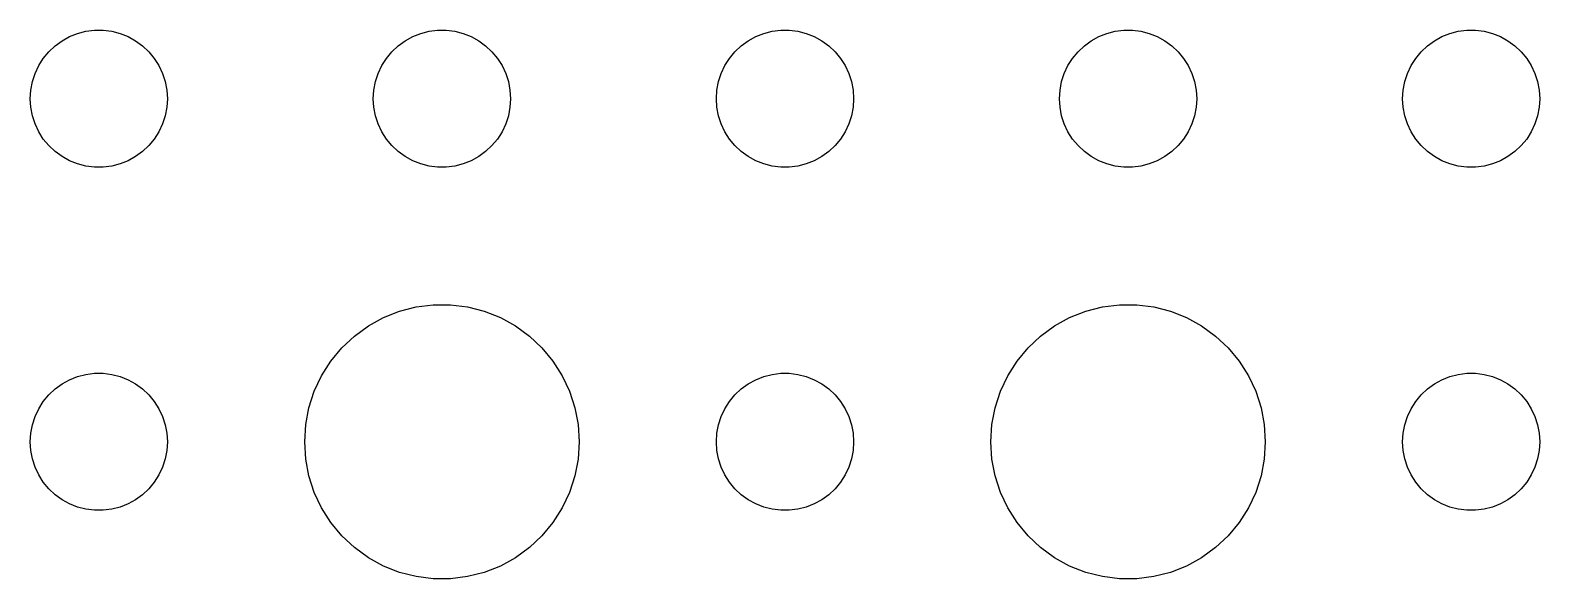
# Model space of a CAD drawing. Header units: metres. Extents: x -142 to 142, y -142 to 142.
# Drawn here: x -39 to -6, y 72.01 to 84 of the extents above; entities that cross this region are included whole.
import ezdxf

# ---------------------------------------------------------------- set-up
doc = ezdxf.new("R2010")
doc.units = ezdxf.units.M

msp = doc.modelspace()

# ---------------------------------------------------------------- linework, layer by layer
for p, q in [((-38.3037, 83.7665), (-38.1387, 83.8572)), ((-38.1387, 83.8572), (-37.9635, 83.9266)), ((-37.9635, 83.9266), (-37.7811, 83.9734)), ((-37.7811, 83.9734), (-37.5942, 83.997)), ((-37.5942, 83.997), (-37.4058, 83.997)), ((-37.4058, 83.997), (-37.2189, 83.9734)), ((-37.2189, 83.9734), (-37.0365, 83.9266)), ((-37.0365, 83.9266), (-36.8613, 83.8572)), ((-36.8613, 83.8572), (-36.6963, 83.7665)), ((-30.8037, 83.7665), (-30.6387, 83.8572)), ((-30.6387, 83.8572), (-30.4635, 83.9266)), ((-30.4635, 83.9266), (-30.2811, 83.9734)), ((-30.2811, 83.9734), (-30.0942, 83.997)), ((-30.0942, 83.997), (-29.9058, 83.997)), ((-29.9058, 83.997), (-29.7189, 83.9734)), ((-29.7189, 83.9734), (-29.5365, 83.9266)), ((-29.5365, 83.9266), (-29.3613, 83.8572)), ((-29.3613, 83.8572), (-29.1963, 83.7665)), ((-23.3037, 83.7665), (-23.1387, 83.8572)), ((-23.1387, 83.8572), (-22.9635, 83.9266)), ((-22.9635, 83.9266), (-22.7811, 83.9734)), ((-22.7811, 83.9734), (-22.5942, 83.997)), ((-22.5942, 83.997), (-22.4058, 83.997)), ((-22.4058, 83.997), (-22.2189, 83.9734)), ((-22.2189, 83.9734), (-22.0365, 83.9266)), ((-22.0365, 83.9266), (-21.8613, 83.8572)), ((-21.8613, 83.8572), (-21.6963, 83.7665)), ((-15.8037, 83.7665), (-15.6387, 83.8572)), ((-15.6387, 83.8572), (-15.4635, 83.9266)), ((-15.4635, 83.9266), (-15.2811, 83.9734)), ((-15.2811, 83.9734), (-15.0942, 83.997)), ((-15.0942, 83.997), (-14.9058, 83.997)), ((-14.9058, 83.997), (-14.7189, 83.9734)), ((-14.7189, 83.9734), (-14.5365, 83.9266)), ((-14.5365, 83.9266), (-14.3613, 83.8572)), ((-14.3613, 83.8572), (-14.1963, 83.7665)), ((-8.30373, 83.7665), (-8.13866, 83.8572)), ((-8.13866, 83.8572), (-7.96352, 83.9266)), ((-7.96352, 83.9266), (-7.78107, 83.9734)), ((-7.78107, 83.9734), (-7.59418, 83.997)), ((-7.59418, 83.997), (-7.40581, 83.997)), ((-7.40581, 83.997), (-7.21892, 83.9734)), ((-7.21892, 83.9734), (-7.03647, 83.9266)), ((-7.03647, 83.9266), (-6.86133, 83.8572)), ((-6.86133, 83.8572), (-6.69626, 83.7665)), ((-38.7135, 83.3817), (-38.5934, 83.5268)), ((-38.5934, 83.5268), (-38.4561, 83.6558)), ((-38.4561, 83.6558), (-38.3037, 83.7665)), ((-36.6963, 83.7665), (-36.5439, 83.6558)), ((-36.5439, 83.6558), (-36.4065, 83.5268)), ((-36.4065, 83.5268), (-36.2865, 83.3817)), ((-31.2135, 83.3817), (-31.0934, 83.5268)), ((-31.0934, 83.5268), (-30.9561, 83.6558)), ((-30.9561, 83.6558), (-30.8037, 83.7665)), ((-29.1963, 83.7665), (-29.0439, 83.6558)), ((-29.0439, 83.6558), (-28.9065, 83.5268)), ((-28.9065, 83.5268), (-28.7865, 83.3817)), ((-23.7135, 83.3817), (-23.5934, 83.5268)), ((-23.5934, 83.5268), (-23.4561, 83.6558)), ((-23.4561, 83.6558), (-23.3037, 83.7665)), ((-21.6963, 83.7665), (-21.5439, 83.6558)), ((-21.5439, 83.6558), (-21.4065, 83.5268)), ((-21.4065, 83.5268), (-21.2865, 83.3817)), ((-16.2135, 83.3817), (-16.0934, 83.5268)), ((-16.0934, 83.5268), (-15.9561, 83.6558)), ((-15.9561, 83.6558), (-15.8037, 83.7665)), ((-14.1963, 83.7665), (-14.0439, 83.6558)), ((-14.0439, 83.6558), (-13.9065, 83.5268)), ((-13.9065, 83.5268), (-13.7865, 83.3817)), ((-8.71352, 83.3817), (-8.59344, 83.5268)), ((-8.59344, 83.5268), (-8.45613, 83.6558)), ((-8.45613, 83.6558), (-8.30373, 83.7665)), ((-6.69626, 83.7665), (-6.54385, 83.6558)), ((-6.54385, 83.6558), (-6.40654, 83.5268)), ((-6.40654, 83.5268), (-6.28647, 83.3817)), ((-38.8947, 83.0522), (-38.8145, 83.2226)), ((-38.8145, 83.2226), (-38.7135, 83.3817)), ((-36.2865, 83.3817), (-36.1855, 83.2226)), ((-36.1855, 83.2226), (-36.1053, 83.0522)), ((-31.3947, 83.0522), (-31.3145, 83.2226)), ((-31.3145, 83.2226), (-31.2135, 83.3817)), ((-28.7865, 83.3817), (-28.6855, 83.2226)), ((-28.6855, 83.2226), (-28.6053, 83.0522)), ((-23.8947, 83.0522), (-23.8145, 83.2226)), ((-23.8145, 83.2226), (-23.7135, 83.3817)), ((-21.2865, 83.3817), (-21.1855, 83.2226)), ((-21.1855, 83.2226), (-21.1053, 83.0522)), ((-16.3947, 83.0522), (-16.3145, 83.2226)), ((-16.3145, 83.2226), (-16.2135, 83.3817)), ((-13.7865, 83.3817), (-13.6855, 83.2226)), ((-13.6855, 83.2226), (-13.6053, 83.0522)), ((-8.89465, 83.0522), (-8.81445, 83.2226)), ((-8.81445, 83.2226), (-8.71352, 83.3817)), ((-6.28647, 83.3817), (-6.18553, 83.2226)), ((-6.18553, 83.2226), (-6.10533, 83.0522)), ((-38.9882, 82.688), (-38.9529, 82.873)), ((-38.9529, 82.873), (-38.8947, 83.0522)), ((-36.1053, 83.0522), (-36.0471, 82.873)), ((-36.0471, 82.873), (-36.0118, 82.688)), ((-31.4882, 82.688), (-31.4529, 82.873)), ((-31.4529, 82.873), (-31.3947, 83.0522)), ((-28.6053, 83.0522), (-28.5471, 82.873)), ((-28.5471, 82.873), (-28.5118, 82.688)), ((-23.9882, 82.688), (-23.9529, 82.873)), ((-23.9529, 82.873), (-23.8947, 83.0522)), ((-21.1053, 83.0522), (-21.0471, 82.873)), ((-21.0471, 82.873), (-21.0118, 82.688)), ((-16.4882, 82.688), (-16.4529, 82.873)), ((-16.4529, 82.873), (-16.3947, 83.0522)), ((-13.6053, 83.0522), (-13.5471, 82.873)), ((-13.5471, 82.873), (-13.5118, 82.688)), ((-8.98816, 82.688), (-8.95287, 82.873)), ((-8.95287, 82.873), (-8.89465, 83.0522)), ((-6.10533, 83.0522), (-6.04712, 82.873)), ((-6.04712, 82.873), (-6.01183, 82.688)), ((-39, 82.5), (-38.9882, 82.688)), ((-38.9882, 82.312), (-39, 82.5)), ((-36.0118, 82.688), (-36, 82.5)), ((-36, 82.5), (-36.0118, 82.312)), ((-31.5, 82.5), (-31.4882, 82.688)), ((-31.4882, 82.312), (-31.5, 82.5)), ((-28.5118, 82.688), (-28.5, 82.5)), ((-28.5, 82.5), (-28.5118, 82.312)), ((-24, 82.5), (-23.9882, 82.688)), ((-23.9882, 82.312), (-24, 82.5)), ((-21.0118, 82.688), (-21, 82.5)), ((-21, 82.5), (-21.0118, 82.312)), ((-16.5, 82.5), (-16.4882, 82.688)), ((-16.4882, 82.312), (-16.5, 82.5)), ((-13.5118, 82.688), (-13.5, 82.5)), ((-13.5, 82.5), (-13.5118, 82.312)), ((-9, 82.5), (-8.98816, 82.688)), ((-8.98816, 82.312), (-9, 82.5)), ((-6.01183, 82.688), (-6, 82.5)), ((-6, 82.5), (-6.01183, 82.312)), ((-38.9529, 82.127), (-38.9882, 82.312)), ((-36.0118, 82.312), (-36.0471, 82.127)), ((-31.4529, 82.127), (-31.4882, 82.312)), ((-28.5118, 82.312), (-28.5471, 82.127)), ((-23.9529, 82.127), (-23.9882, 82.312)), ((-21.0118, 82.312), (-21.0471, 82.127)), ((-16.4529, 82.127), (-16.4882, 82.312)), ((-13.5118, 82.312), (-13.5471, 82.127)), ((-8.95287, 82.127), (-8.98816, 82.312)), ((-6.01183, 82.312), (-6.04712, 82.127)), ((-38.8947, 81.9478), (-38.9529, 82.127)), ((-38.8145, 81.7774), (-38.8947, 81.9478)), ((-36.1053, 81.9478), (-36.1855, 81.7774)), ((-36.0471, 82.127), (-36.1053, 81.9478)), ((-31.3947, 81.9478), (-31.4529, 82.127)), ((-31.3145, 81.7774), (-31.3947, 81.9478)), ((-28.6053, 81.9478), (-28.6855, 81.7774)), ((-28.5471, 82.127), (-28.6053, 81.9478)), ((-23.8947, 81.9478), (-23.9529, 82.127)), ((-23.8145, 81.7774), (-23.8947, 81.9478)), ((-21.1053, 81.9478), (-21.1855, 81.7774)), ((-21.0471, 82.127), (-21.1053, 81.9478)), ((-16.3947, 81.9478), (-16.4529, 82.127)), ((-16.3145, 81.7774), (-16.3947, 81.9478)), ((-13.6053, 81.9478), (-13.6855, 81.7774)), ((-13.5471, 82.127), (-13.6053, 81.9478)), ((-8.89465, 81.9478), (-8.95287, 82.127)), ((-8.81445, 81.7774), (-8.89465, 81.9478)), ((-6.10533, 81.9478), (-6.18553, 81.7774)), ((-6.04712, 82.127), (-6.10533, 81.9478)), ((-38.7135, 81.6183), (-38.8145, 81.7774)), ((-38.5934, 81.4732), (-38.7135, 81.6183)), ((-36.2865, 81.6183), (-36.4065, 81.4732)), ((-36.1855, 81.7774), (-36.2865, 81.6183)), ((-31.2135, 81.6183), (-31.3145, 81.7774)), ((-31.0934, 81.4732), (-31.2135, 81.6183)), ((-28.7865, 81.6183), (-28.9065, 81.4732)), ((-28.6855, 81.7774), (-28.7865, 81.6183)), ((-23.7135, 81.6183), (-23.8145, 81.7774)), ((-23.5934, 81.4732), (-23.7135, 81.6183)), ((-21.2865, 81.6183), (-21.4065, 81.4732)), ((-21.1855, 81.7774), (-21.2865, 81.6183)), ((-16.2135, 81.6183), (-16.3145, 81.7774)), ((-16.0934, 81.4732), (-16.2135, 81.6183)), ((-13.7865, 81.6183), (-13.9065, 81.4732)), ((-13.6855, 81.7774), (-13.7865, 81.6183)), ((-8.71352, 81.6183), (-8.81445, 81.7774)), ((-8.59344, 81.4732), (-8.71352, 81.6183)), ((-6.28647, 81.6183), (-6.40654, 81.4732)), ((-6.18553, 81.7774), (-6.28647, 81.6183)), ((-38.4561, 81.3442), (-38.5934, 81.4732)), ((-38.3037, 81.2335), (-38.4561, 81.3442)), ((-38.1387, 81.1428), (-38.3037, 81.2335)), ((-36.6963, 81.2335), (-36.8613, 81.1428)), ((-36.5439, 81.3442), (-36.6963, 81.2335)), ((-36.4065, 81.4732), (-36.5439, 81.3442)), ((-30.9561, 81.3442), (-31.0934, 81.4732)), ((-30.8037, 81.2335), (-30.9561, 81.3442)), ((-30.6387, 81.1428), (-30.8037, 81.2335)), ((-29.1963, 81.2335), (-29.3613, 81.1428)), ((-29.0439, 81.3442), (-29.1963, 81.2335)), ((-28.9065, 81.4732), (-29.0439, 81.3442)), ((-23.4561, 81.3442), (-23.5934, 81.4732)), ((-23.3037, 81.2335), (-23.4561, 81.3442)), ((-23.1387, 81.1428), (-23.3037, 81.2335)), ((-21.6963, 81.2335), (-21.8613, 81.1428)), ((-21.5439, 81.3442), (-21.6963, 81.2335)), ((-21.4065, 81.4732), (-21.5439, 81.3442)), ((-15.9561, 81.3442), (-16.0934, 81.4732)), ((-15.8037, 81.2335), (-15.9561, 81.3442)), ((-15.6387, 81.1428), (-15.8037, 81.2335)), ((-14.1963, 81.2335), (-14.3613, 81.1428)), ((-14.0439, 81.3442), (-14.1963, 81.2335)), ((-13.9065, 81.4732), (-14.0439, 81.3442)), ((-8.45613, 81.3442), (-8.59344, 81.4732)), ((-8.30373, 81.2335), (-8.45613, 81.3442)), ((-8.13866, 81.1428), (-8.30373, 81.2335)), ((-6.69626, 81.2335), (-6.86133, 81.1428)), ((-6.54385, 81.3442), (-6.69626, 81.2335)), ((-6.40654, 81.4732), (-6.54385, 81.3442)), ((-37.9635, 81.0734), (-38.1387, 81.1428)), ((-37.7811, 81.0266), (-37.9635, 81.0734)), ((-37.5942, 81.003), (-37.7811, 81.0266)), ((-37.4058, 81.003), (-37.5942, 81.003)), ((-37.2189, 81.0266), (-37.4058, 81.003)), ((-37.0365, 81.0734), (-37.2189, 81.0266)), ((-36.8613, 81.1428), (-37.0365, 81.0734)), ((-30.4635, 81.0734), (-30.6387, 81.1428)), ((-30.2811, 81.0266), (-30.4635, 81.0734)), ((-30.0942, 81.003), (-30.2811, 81.0266)), ((-29.9058, 81.003), (-30.0942, 81.003)), ((-29.7189, 81.0266), (-29.9058, 81.003)), ((-29.5365, 81.0734), (-29.7189, 81.0266)), ((-29.3613, 81.1428), (-29.5365, 81.0734)), ((-22.9635, 81.0734), (-23.1387, 81.1428)), ((-22.7811, 81.0266), (-22.9635, 81.0734)), ((-22.5942, 81.003), (-22.7811, 81.0266)), ((-22.4058, 81.003), (-22.5942, 81.003)), ((-22.2189, 81.0266), (-22.4058, 81.003)), ((-22.0365, 81.0734), (-22.2189, 81.0266)), ((-21.8613, 81.1428), (-22.0365, 81.0734)), ((-15.4635, 81.0734), (-15.6387, 81.1428)), ((-15.2811, 81.0266), (-15.4635, 81.0734)), ((-15.0942, 81.003), (-15.2811, 81.0266)), ((-14.9058, 81.003), (-15.0942, 81.003)), ((-14.7189, 81.0266), (-14.9058, 81.003)), ((-14.5365, 81.0734), (-14.7189, 81.0266)), ((-14.3613, 81.1428), (-14.5365, 81.0734)), ((-7.96352, 81.0734), (-8.13866, 81.1428)), ((-7.78107, 81.0266), (-7.96352, 81.0734)), ((-7.59418, 81.003), (-7.78107, 81.0266)), ((-7.40581, 81.003), (-7.59418, 81.003)), ((-7.21892, 81.0266), (-7.40581, 81.003)), ((-7.03647, 81.0734), (-7.21892, 81.0266)), ((-6.86133, 81.1428), (-7.03647, 81.0734)), ((-30.927, 77.8532), (-30.5621, 77.9469)), ((-30.5621, 77.9469), (-30.1884, 77.9941)), ((-30.1884, 77.9941), (-29.8116, 77.9941)), ((-29.8116, 77.9941), (-29.4379, 77.9469)), ((-29.4379, 77.9469), (-29.0729, 77.8532)), ((-15.927, 77.8532), (-15.5621, 77.9469)), ((-15.5621, 77.9469), (-15.1884, 77.9941)), ((-15.1884, 77.9941), (-14.8116, 77.9941)), ((-14.8116, 77.9941), (-14.4379, 77.9469)), ((-14.4379, 77.9469), (-14.0729, 77.8532)), ((-31.6075, 77.533), (-31.2773, 77.7145)), ((-31.2773, 77.7145), (-30.927, 77.8532)), ((-29.0729, 77.8532), (-28.7227, 77.7145)), ((-28.7227, 77.7145), (-28.3925, 77.533)), ((-16.6075, 77.533), (-16.2773, 77.7145)), ((-16.2773, 77.7145), (-15.927, 77.8532)), ((-14.0729, 77.8532), (-13.7227, 77.7145)), ((-13.7227, 77.7145), (-13.3925, 77.533)), ((-32.1869, 77.0536), (-31.9123, 77.3115)), ((-31.9123, 77.3115), (-31.6075, 77.533)), ((-28.3925, 77.533), (-28.0877, 77.3115)), ((-28.0877, 77.3115), (-27.8131, 77.0536)), ((-17.1869, 77.0536), (-16.9123, 77.3115)), ((-16.9123, 77.3115), (-16.6075, 77.533)), ((-13.3925, 77.533), (-13.0877, 77.3115)), ((-13.0877, 77.3115), (-12.8131, 77.0536)), ((-32.427, 76.7634), (-32.1869, 77.0536)), ((-27.8131, 77.0536), (-27.5729, 76.7634)), ((-17.427, 76.7634), (-17.1869, 77.0536)), ((-12.8131, 77.0536), (-12.5729, 76.7634)), ((-32.6289, 76.4453), (-32.427, 76.7634)), ((-27.5729, 76.7634), (-27.3711, 76.4453)), ((-17.6289, 76.4453), (-17.427, 76.7634)), ((-12.5729, 76.7634), (-12.3711, 76.4453)), ((-38.4561, 76.1558), (-38.3037, 76.2665)), ((-38.3037, 76.2665), (-38.1387, 76.3572)), ((-38.1387, 76.3572), (-37.9635, 76.4266)), ((-37.9635, 76.4266), (-37.7811, 76.4734)), ((-37.7811, 76.4734), (-37.5942, 76.497)), ((-37.5942, 76.497), (-37.4058, 76.497)), ((-37.4058, 76.497), (-37.2189, 76.4734)), ((-37.2189, 76.4734), (-37.0365, 76.4266)), ((-37.0365, 76.4266), (-36.8613, 76.3572)), ((-36.8613, 76.3572), (-36.6963, 76.2665)), ((-36.6963, 76.2665), (-36.5439, 76.1558)), ((-32.7893, 76.1044), (-32.6289, 76.4453)), ((-27.3711, 76.4453), (-27.2107, 76.1044)), ((-23.4561, 76.1558), (-23.3037, 76.2665)), ((-23.3037, 76.2665), (-23.1387, 76.3572)), ((-23.1387, 76.3572), (-22.9635, 76.4266)), ((-22.9635, 76.4266), (-22.7811, 76.4734)), ((-22.7811, 76.4734), (-22.5942, 76.497)), ((-22.5942, 76.497), (-22.4058, 76.497)), ((-22.4058, 76.497), (-22.2189, 76.4734)), ((-22.2189, 76.4734), (-22.0365, 76.4266)), ((-22.0365, 76.4266), (-21.8613, 76.3572)), ((-21.8613, 76.3572), (-21.6963, 76.2665)), ((-21.6963, 76.2665), (-21.5439, 76.1558)), ((-17.7893, 76.1044), (-17.6289, 76.4453)), ((-12.3711, 76.4453), (-12.2107, 76.1044)), ((-8.45613, 76.1558), (-8.30373, 76.2665)), ((-8.30373, 76.2665), (-8.13866, 76.3572)), ((-8.13866, 76.3572), (-7.96352, 76.4266)), ((-7.96352, 76.4266), (-7.78107, 76.4734)), ((-7.78107, 76.4734), (-7.59418, 76.497)), ((-7.59418, 76.497), (-7.40581, 76.497)), ((-7.40581, 76.497), (-7.21892, 76.4734)), ((-7.21892, 76.4734), (-7.03647, 76.4266)), ((-7.03647, 76.4266), (-6.86133, 76.3572)), ((-6.86133, 76.3572), (-6.69626, 76.2665)), ((-6.69626, 76.2665), (-6.54385, 76.1558)), ((-38.7135, 75.8817), (-38.5934, 76.0268)), ((-38.5934, 76.0268), (-38.4561, 76.1558)), ((-36.5439, 76.1558), (-36.4065, 76.0268)), ((-36.4065, 76.0268), (-36.2865, 75.8817)), ((-32.9057, 75.7461), (-32.7893, 76.1044)), ((-27.2107, 76.1044), (-27.0942, 75.7461)), ((-23.7135, 75.8817), (-23.5934, 76.0268)), ((-23.5934, 76.0268), (-23.4561, 76.1558)), ((-21.5439, 76.1558), (-21.4065, 76.0268)), ((-21.4065, 76.0268), (-21.2865, 75.8817)), ((-17.9057, 75.7461), (-17.7893, 76.1044)), ((-12.2107, 76.1044), (-12.0942, 75.7461)), ((-8.71352, 75.8817), (-8.59344, 76.0268)), ((-8.59344, 76.0268), (-8.45613, 76.1558)), ((-6.54385, 76.1558), (-6.40654, 76.0268)), ((-6.40654, 76.0268), (-6.28647, 75.8817)), ((-38.8947, 75.5522), (-38.8145, 75.7226)), ((-38.8145, 75.7226), (-38.7135, 75.8817)), ((-36.2865, 75.8817), (-36.1855, 75.7226)), ((-36.1855, 75.7226), (-36.1053, 75.5522)), ((-32.9763, 75.376), (-32.9057, 75.7461)), ((-27.0942, 75.7461), (-27.0237, 75.376)), ((-23.8947, 75.5522), (-23.8145, 75.7226)), ((-23.8145, 75.7226), (-23.7135, 75.8817)), ((-21.2865, 75.8817), (-21.1855, 75.7226)), ((-21.1855, 75.7226), (-21.1053, 75.5522)), ((-17.9763, 75.376), (-17.9057, 75.7461)), ((-12.0942, 75.7461), (-12.0237, 75.376)), ((-8.89465, 75.5522), (-8.81445, 75.7226)), ((-8.81445, 75.7226), (-8.71352, 75.8817)), ((-6.28647, 75.8817), (-6.18553, 75.7226)), ((-6.18553, 75.7226), (-6.10533, 75.5522)), ((-38.9882, 75.188), (-38.9529, 75.373)), ((-38.9529, 75.373), (-38.8947, 75.5522)), ((-36.1053, 75.5522), (-36.0471, 75.373)), ((-36.0471, 75.373), (-36.0118, 75.188)), ((-33, 75), (-32.9763, 75.376)), ((-27.0237, 75.376), (-27, 75)), ((-23.9882, 75.188), (-23.9529, 75.373)), ((-23.9529, 75.373), (-23.8947, 75.5522)), ((-21.1053, 75.5522), (-21.0471, 75.373)), ((-21.0471, 75.373), (-21.0118, 75.188)), ((-18, 75), (-17.9763, 75.376)), ((-12.0237, 75.376), (-12, 75)), ((-8.98816, 75.188), (-8.95287, 75.373)), ((-8.95287, 75.373), (-8.89465, 75.5522)), ((-6.10533, 75.5522), (-6.04712, 75.373)), ((-6.04712, 75.373), (-6.01183, 75.188)), ((-39, 75), (-38.9882, 75.188)), ((-38.9882, 74.812), (-39, 75)), ((-36.0118, 75.188), (-36, 75)), ((-36, 75), (-36.0118, 74.812)), ((-32.9763, 74.624), (-33, 75)), ((-27, 75), (-27.0237, 74.624)), ((-24, 75), (-23.9882, 75.188)), ((-23.9882, 74.812), (-24, 75)), ((-21.0118, 75.188), (-21, 75)), ((-21, 75), (-21.0118, 74.812)), ((-17.9763, 74.624), (-18, 75)), ((-12, 75), (-12.0237, 74.624)), ((-9, 75), (-8.98816, 75.188)), ((-8.98816, 74.812), (-9, 75)), ((-6.01183, 75.188), (-6, 75)), ((-6, 75), (-6.01183, 74.812)), ((-38.9529, 74.627), (-38.9882, 74.812)), ((-38.8947, 74.4478), (-38.9529, 74.627)), ((-36.0471, 74.627), (-36.1053, 74.4478)), ((-36.0118, 74.812), (-36.0471, 74.627)), ((-32.9057, 74.2539), (-32.9763, 74.624)), ((-27.0237, 74.624), (-27.0942, 74.2539)), ((-23.9529, 74.627), (-23.9882, 74.812)), ((-23.8947, 74.4478), (-23.9529, 74.627)), ((-21.0471, 74.627), (-21.1053, 74.4478)), ((-21.0118, 74.812), (-21.0471, 74.627)), ((-17.9057, 74.2539), (-17.9763, 74.624)), ((-12.0237, 74.624), (-12.0942, 74.2539)), ((-8.95287, 74.627), (-8.98816, 74.812)), ((-8.89465, 74.4478), (-8.95287, 74.627)), ((-6.04712, 74.627), (-6.10533, 74.4478)), ((-6.01183, 74.812), (-6.04712, 74.627)), ((-38.8145, 74.2774), (-38.8947, 74.4478)), ((-38.7135, 74.1183), (-38.8145, 74.2774)), ((-36.1855, 74.2774), (-36.2865, 74.1183)), ((-36.1053, 74.4478), (-36.1855, 74.2774)), ((-32.7893, 73.8956), (-32.9057, 74.2539)), ((-27.0942, 74.2539), (-27.2107, 73.8956)), ((-23.8145, 74.2774), (-23.8947, 74.4478)), ((-23.7135, 74.1183), (-23.8145, 74.2774)), ((-21.1855, 74.2774), (-21.2865, 74.1183)), ((-21.1053, 74.4478), (-21.1855, 74.2774)), ((-17.7893, 73.8956), (-17.9057, 74.2539)), ((-12.0942, 74.2539), (-12.2107, 73.8956)), ((-8.81445, 74.2774), (-8.89465, 74.4478)), ((-8.71352, 74.1183), (-8.81445, 74.2774)), ((-6.18553, 74.2774), (-6.28647, 74.1183)), ((-6.10533, 74.4478), (-6.18553, 74.2774)), ((-38.5934, 73.9732), (-38.7135, 74.1183)), ((-38.4561, 73.8442), (-38.5934, 73.9732)), ((-36.4065, 73.9732), (-36.5439, 73.8442)), ((-36.2865, 74.1183), (-36.4065, 73.9732)), ((-23.5934, 73.9732), (-23.7135, 74.1183)), ((-23.4561, 73.8442), (-23.5934, 73.9732)), ((-21.4065, 73.9732), (-21.5439, 73.8442)), ((-21.2865, 74.1183), (-21.4065, 73.9732)), ((-8.59344, 73.9732), (-8.71352, 74.1183)), ((-8.45613, 73.8442), (-8.59344, 73.9732)), ((-6.40654, 73.9732), (-6.54385, 73.8442)), ((-6.28647, 74.1183), (-6.40654, 73.9732)), ((-38.3037, 73.7335), (-38.4561, 73.8442)), ((-38.1387, 73.6428), (-38.3037, 73.7335)), ((-37.9635, 73.5734), (-38.1387, 73.6428)), ((-36.8613, 73.6428), (-37.0365, 73.5734)), ((-36.6963, 73.7335), (-36.8613, 73.6428)), ((-36.5439, 73.8442), (-36.6963, 73.7335)), ((-32.6289, 73.5547), (-32.7893, 73.8956)), ((-27.2107, 73.8956), (-27.3711, 73.5547)), ((-23.3037, 73.7335), (-23.4561, 73.8442)), ((-23.1387, 73.6428), (-23.3037, 73.7335)), ((-22.9635, 73.5734), (-23.1387, 73.6428)), ((-21.8613, 73.6428), (-22.0365, 73.5734)), ((-21.6963, 73.7335), (-21.8613, 73.6428)), ((-21.5439, 73.8442), (-21.6963, 73.7335)), ((-17.6289, 73.5547), (-17.7893, 73.8956)), ((-12.2107, 73.8956), (-12.3711, 73.5547)), ((-8.30373, 73.7335), (-8.45613, 73.8442)), ((-8.13866, 73.6428), (-8.30373, 73.7335)), ((-7.96352, 73.5734), (-8.13866, 73.6428)), ((-6.86133, 73.6428), (-7.03647, 73.5734)), ((-6.69626, 73.7335), (-6.86133, 73.6428)), ((-6.54385, 73.8442), (-6.69626, 73.7335)), ((-37.7811, 73.5266), (-37.9635, 73.5734)), ((-37.5942, 73.503), (-37.7811, 73.5266)), ((-37.4058, 73.503), (-37.5942, 73.503)), ((-37.2189, 73.5266), (-37.4058, 73.503)), ((-37.0365, 73.5734), (-37.2189, 73.5266)), ((-32.427, 73.2366), (-32.6289, 73.5547)), ((-27.3711, 73.5547), (-27.5729, 73.2366)), ((-22.7811, 73.5266), (-22.9635, 73.5734)), ((-22.5942, 73.503), (-22.7811, 73.5266)), ((-22.4058, 73.503), (-22.5942, 73.503)), ((-22.2189, 73.5266), (-22.4058, 73.503)), ((-22.0365, 73.5734), (-22.2189, 73.5266)), ((-17.427, 73.2366), (-17.6289, 73.5547)), ((-12.3711, 73.5547), (-12.5729, 73.2366)), ((-7.78107, 73.5266), (-7.96352, 73.5734)), ((-7.59418, 73.503), (-7.78107, 73.5266)), ((-7.40581, 73.503), (-7.59418, 73.503)), ((-7.21892, 73.5266), (-7.40581, 73.503)), ((-7.03647, 73.5734), (-7.21892, 73.5266)), ((-32.1869, 72.9464), (-32.427, 73.2366)), ((-31.9123, 72.6885), (-32.1869, 72.9464)), ((-27.8131, 72.9464), (-28.0877, 72.6885)), ((-27.5729, 73.2366), (-27.8131, 72.9464)), ((-17.1869, 72.9464), (-17.427, 73.2366)), ((-16.9123, 72.6885), (-17.1869, 72.9464)), ((-12.8131, 72.9464), (-13.0877, 72.6885)), ((-12.5729, 73.2366), (-12.8131, 72.9464)), ((-31.6075, 72.467), (-31.9123, 72.6885)), ((-28.0877, 72.6885), (-28.3925, 72.467)), ((-16.6075, 72.467), (-16.9123, 72.6885)), ((-13.0877, 72.6885), (-13.3925, 72.467)), ((-31.2773, 72.2855), (-31.6075, 72.467)), ((-30.927, 72.1468), (-31.2773, 72.2855)), ((-28.7227, 72.2855), (-29.0729, 72.1468)), ((-28.3925, 72.467), (-28.7227, 72.2855)), ((-16.2773, 72.2855), (-16.6075, 72.467)), ((-15.927, 72.1468), (-16.2773, 72.2855)), ((-13.7227, 72.2855), (-14.0729, 72.1468)), ((-13.3925, 72.467), (-13.7227, 72.2855)), ((-30.5621, 72.0531), (-30.927, 72.1468)), ((-30.1884, 72.0059), (-30.5621, 72.0531)), ((-29.8116, 72.0059), (-30.1884, 72.0059)), ((-29.4379, 72.0531), (-29.8116, 72.0059)), ((-29.0729, 72.1468), (-29.4379, 72.0531)), ((-15.5621, 72.0531), (-15.927, 72.1468)), ((-15.1884, 72.0059), (-15.5621, 72.0531)), ((-14.8116, 72.0059), (-15.1884, 72.0059)), ((-14.4379, 72.0531), (-14.8116, 72.0059)), ((-14.0729, 72.1468), (-14.4379, 72.0531))]:
    msp.add_line(p, q)

doc.saveas('drawing.dxf')
